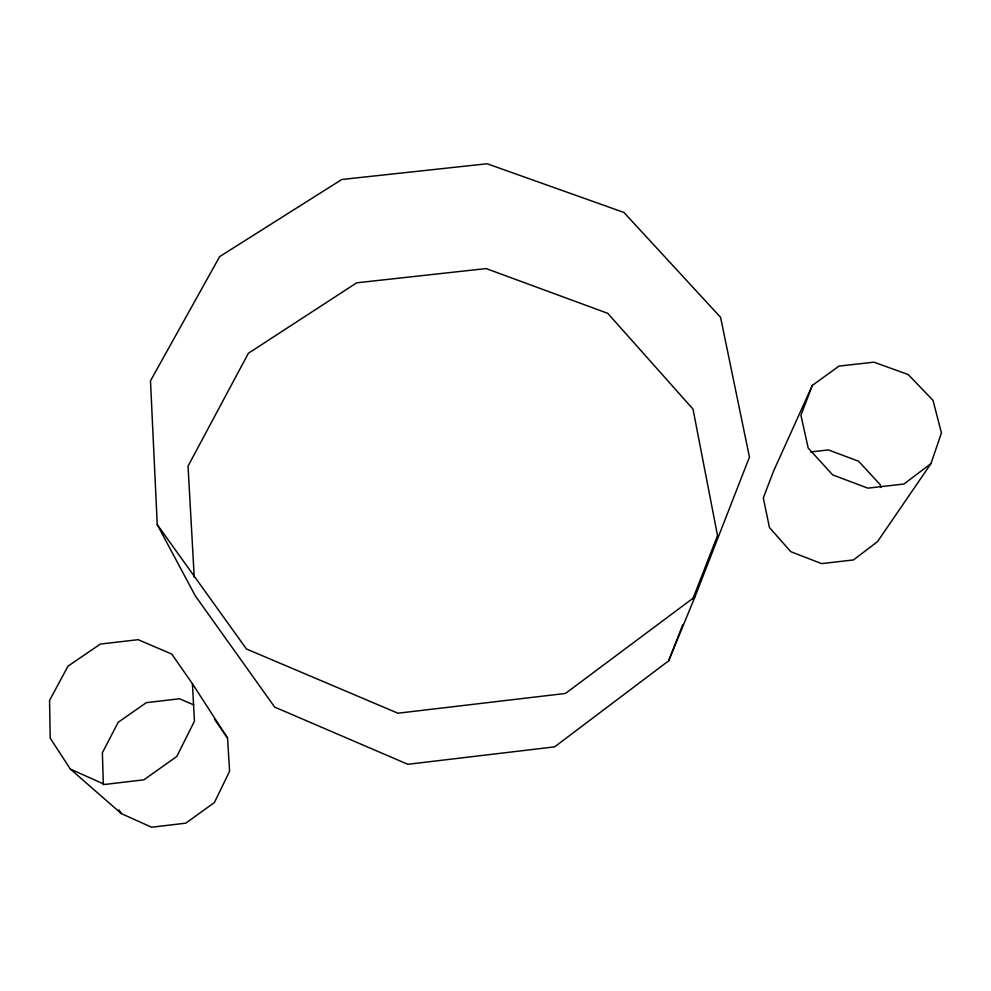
<?xml version="1.0" encoding="UTF-8"?>
<svg xmlns="http://www.w3.org/2000/svg" width="991" height="991" viewBox="0 0 991 991"><rect width="100%" height="100%" fill="white"/><g stroke="black" fill="none" stroke-linecap="round" stroke-linejoin="round"><path stroke-width="1.49" d="M930.945 463.639L941.45 432.918L933.002 400.364L908.264 374.598L873.988 362.161L839.005 366.1L812.31 385.425L773.637 470.936L763.305 497.953L769.462 527.522L790.768 551.677L821.613 563.619L853.486 559.927L877.518 541.631L930.945 463.639L903.965 484.004L867.843 488.154L832.675 474.9L808.222 448.105L800.926 415.328L812.31 385.425M668.677 660.811L695.013 596.755L749.444 457.111L720.568 317.306L623.921 212.446L487.151 163.763L341.808 179.482L219.655 256.619L150.483 380.804L157.247 524.623L195.289 595.839L274.705 707.116L407.834 764.296L554.626 746.855L668.677 660.811L682.712 624.838M692.82 598.923L717.521 535.598L692.994 409.072L607.768 313.342L486.135 268.573L356.686 282.819L248.394 353.267L188.03 466.129L194.248 577.307M695.013 596.755L565.465 693.452L397.924 713.21L246.437 648.981L157.247 524.623M810.7 451.946L828.402 449.926L858.578 461.224L880.119 484.549L880.813 487.485M193.641 704.874L179.532 698.766L146.358 702.644L118.177 722.29L102.37 752.776L103.349 784.711M70.336 769.066L104.724 784.463L143.881 779.818L176.782 756.48L194.447 721.175L192.415 683.728L171.753 654.06L138.17 639.678L100.364 644.063L68.007 666.138L49.55 700.439L50.219 738.134L70.336 769.066L121.36 813.611L151.623 827.237L185.825 823.149L214.415 802.524L229.602 771.258L227.534 738.01L192.415 683.728M214.415 719.144L227.534 738.01M118.92 809.882L121.36 813.611"/></g></svg>
